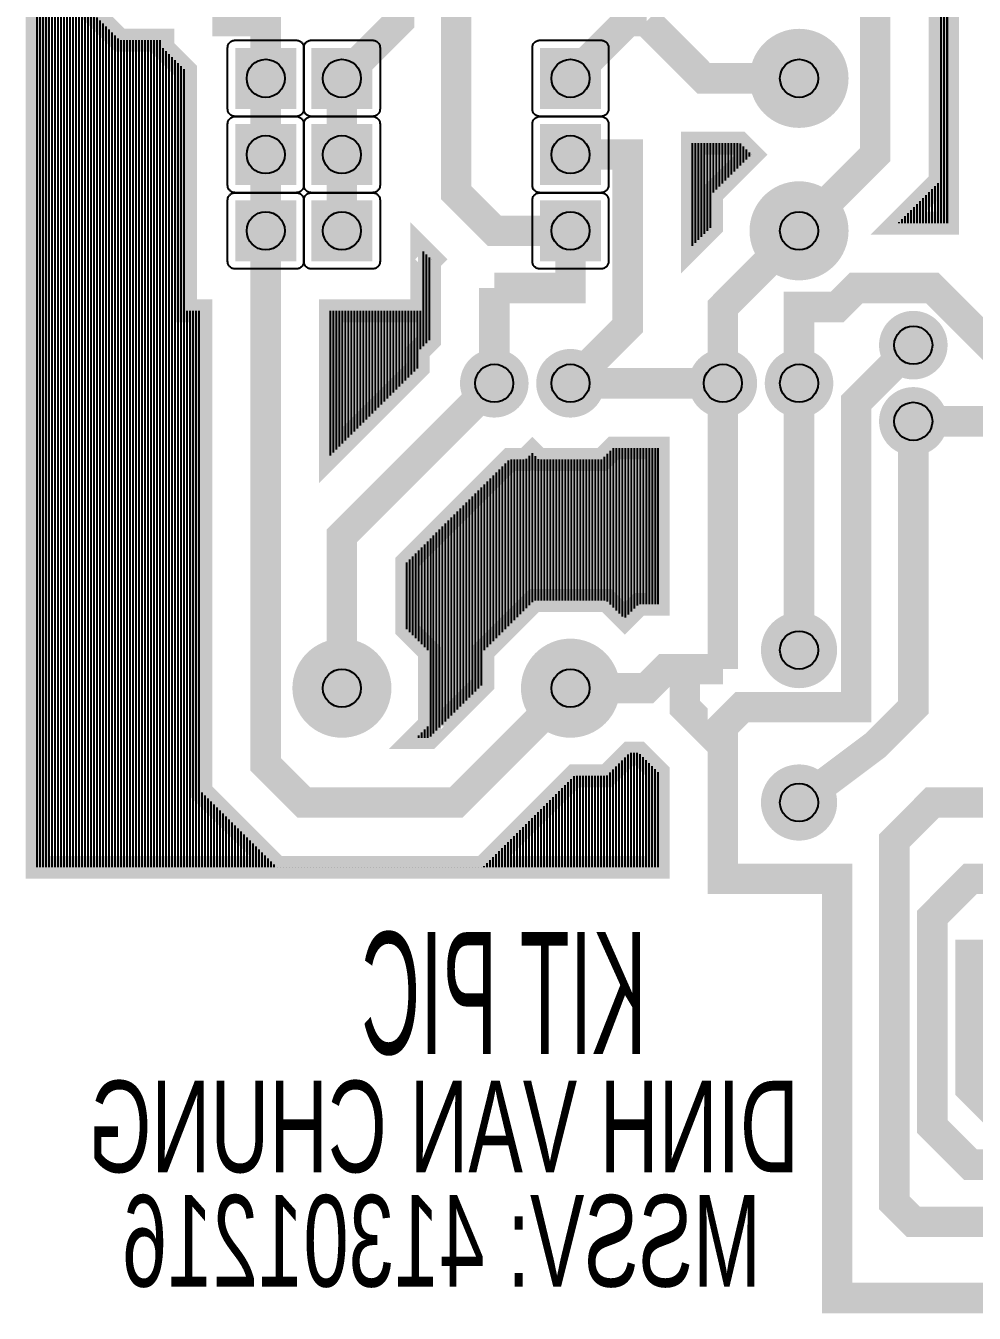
# Model space of a CAD drawing. Header units: inches. Extents: x -1.29 to 1.29, y -1.29 to 1.29.
# Drawn here: x -1.29 to -0.045, y -1.245 to 0.444 of the extents above; entities that cross this region are included whole.
import ezdxf

# ---------------------------------------------------------------- set-up
doc = ezdxf.new("R2010")
doc.units = ezdxf.units.IN
doc.layers.get('0').update_dxf_attribs({"linetype": 'CONTINUOUS'})

# ---------------------------------------------------------------- blocks, each defined once
blk = doc.blocks.new('EPAD')
at = {"const_width": 0.5}
blk.add_lwpolyline([(-0.25, 0, 1), (0.25, 0, 1)], format="xyb", close=True, dxfattribs=at)
blk = doc.blocks.new('RPAD')
blk.add_trace([(-0.5, -0.5), (-0.5, 0.5), (0.5, -0.5), (0.5, 0.5)])

msp = doc.modelspace()

# ---------------------------------------------------------------- linework, layer by layer
for points, const_width in [([(-0.08, 0.82), (-0.08, 0.185), (-0.144793, 0.185), (-0.09, 0.239793), (-0.09, 0.610207), (-0.23, 0.750207), (-0.23, 0.79), (-0.189793, 0.79), (-0.08, 0.899793), (-0.08, 0.82)], 0.03), ([(-0.275, 0.175), (-0.175, 0.275), (-0.175, 0.575), (-0.375, 0.775)], 0.04), ([(-1.21, 0.589792), (-1.21, 0.581421), (-1.225, 0.566421), (-1.225, 0.483579), (-1.166421, 0.425), (-1.11, 0.425), (-1.11, 0.414793), (-1.08, 0.384793), (-1.08, 0.07), (-1.06, 0.07), (-1.06, -0.560207), (-0.960207, -0.66), (-0.689793, -0.66), (-0.569793, -0.54), (-0.527366, -0.54), (-0.497366, -0.51), (-0.485207, -0.51), (-0.46, -0.535208), (-0.46, -0.66), (-1.275, -0.66), (-1.275, 0.654792), (-1.21, 0.589792)], 0.03), ([(-0.875, 0.375), (-0.8, 0.45), (-0.8, 0.575), (-0.775, 0.6)], 0.04), ([(-0.775, 0.6), (-0.55, 0.6), (-0.5, 0.55), (-0.5, 0.475), (-0.5, 0.45)], 0.04), ([(-0.975, 0.375), (-0.975, 0.45), (-1.025, 0.45), (-1.025, 0.525)], 0.04), ([(-0.575, 0.175), (-0.675, 0.175), (-0.725, 0.225), (-0.725, 0.525)], 0.04), ([(-0.475, 0.45), (-0.5, 0.45), (-0.575, 0.375)], 0.04), ([(-0.475, 0.45), (-0.4, 0.375), (-0.275, 0.375)], 0.04), ([(-0.975, 0.375), (-0.975, 0.275)], 0.04), ([(-0.875, 0.275), (-0.875, 0.375)], 0.04), ([(-0.337634, 0.275), (-0.39, 0.222634), (-0.39, 0.180207), (-0.415, 0.155207), (-0.415, 0.29), (-0.352634, 0.29), (-0.337634, 0.275)], 0.03), ([(-0.975, 0.275), (-0.975, 0.175)], 0.04), ([(-0.875, 0.275), (-0.875, 0.175)], 0.04), ([(-0.575, -0.025), (-0.5, 0.05), (-0.5, 0.275), (-0.575, 0.275)], 0.04), ([(-0.575, -0.425), (-0.725, -0.575), (-0.925, -0.575), (-0.975, -0.525), (-0.975, 0.175)], 0.04), ([(-0.757707, 0.1375), (-0.76, 0.135208), (-0.76, 0.031421), (-0.775, 0.016421), (-0.775, -0.004793), (-0.89, -0.119793), (-0.89, 0.07), (-0.77, 0.07), (-0.77, 0.149793), (-0.757707, 0.1375)], 0.03), ([(-0.575, 0.175), (-0.575, 0.1), (-0.675, 0.1)], 0.04), ([(-0.275, 0.175), (-0.375, 0.075), (-0.375, -0.025)], 0.04), ([(1.175, 0.125), (1.175, -1.225), (-0.225, -1.225), (-0.225, -0.675), (-0.375, -0.675), (-0.375, -0.5)], 0.04), ([(-0.675, -0.025), (-0.675, 0.1)], 0.04), ([(-0.275, -0.025), (-0.275, 0.075), (-0.225, 0.075), (-0.2, 0.1), (-0.1, 0.1), (0, 0), (0.075, 0.025), (0.225, -0.175)], 0.04), ([(-0.125, 0.025), (-0.2, -0.05), (-0.2, -0.45), (-0.35, -0.45), (-0.375, -0.475), (-0.375, -0.5), (-0.425, -0.45), (-0.425, -0.4)], 0.04), ([(-0.675, -0.025), (-0.875, -0.225), (-0.875, -0.425)], 0.04), ([(-0.575, -0.025), (-0.375, -0.025)], 0.04), ([(-0.375, -0.025), (-0.375, -0.4)], 0.04), ([(-0.275, -0.025), (-0.275, -0.375)], 0.04), ([(-0.125, -0.075), (-0.125, -0.45), (-0.175, -0.5), (-0.275, -0.575)], 0.04), ([(-0.125, -0.075), (-0.05, -0.075), (0.048817, -0.075), (0.175265, -0.201448), (0.175265, -0.225265), (0.225, -0.275)], 0.04), ([(-0.46, -0.315), (-0.485208, -0.315), (-0.503787, -0.333579), (-0.527366, -0.31), (-0.622634, -0.31), (-0.69, -0.377366), (-0.69, -0.419793), (-0.760207, -0.49), (-0.777367, -0.49), (-0.76, -0.472634), (-0.76, -0.377366), (-0.79, -0.347366), (-0.79, -0.260207), (-0.654793, -0.125), (-0.633579, -0.125), (-0.625, -0.116421), (-0.616421, -0.125), (-0.533579, -0.125), (-0.518579, -0.11), (-0.46, -0.11), (-0.46, -0.315)], 0.03), ([(-0.575, -0.425), (-0.475, -0.425), (-0.45, -0.4), (-0.425, -0.4)], 0.04), ([(-0.375, -0.4), (-0.425, -0.4)], 0.04), ([(0.825, -0.475), (0.3, -1), (0, -1), (-0.05, -0.95), (-0.05, -0.775), (0.025, -0.775)], 0.04), ([(0.825, -0.675), (0.375, -1.125), (-0.125, -1.125), (-0.15, -1.1), (-0.15, -0.625), (-0.1, -0.575), (0.025, -0.575)], 0.04), ([(0.025, -0.675), (-0.05, -0.675), (-0.1, -0.725), (-0.1, -1), (-0.05, -1.05), (0.35, -1.05), (0.825, -0.575)], 0.04)]:
    msp.add_lwpolyline(points, dxfattribs=dict(const_width=const_width))
for points in [[(-0.084331, 0.185), (-0.084331, 0.895462)], [(-0.080394, 0.185), (-0.080394, 0.899399)], [(-0.08, 0.185), (-0.08, 0.899793)], [(-0.088268, 0.185), (-0.088268, 0.891525)], [(-1.275, -0.66), (-1.275, 0.654792)], [(-1.271063, -0.66), (-1.271063, 0.650855)], [(-1.267126, -0.66), (-1.267126, 0.646918)], [(-1.263189, -0.66), (-1.263189, 0.642981)], [(-1.259252, -0.66), (-1.259252, 0.639044)], [(-1.255315, -0.66), (-1.255315, 0.635107)], [(-1.251378, -0.66), (-1.251378, 0.63117)], [(-1.247441, -0.66), (-1.247441, 0.627233)], [(-1.243504, -0.66), (-1.243504, 0.623296)], [(-1.239567, -0.66), (-1.239567, 0.619359)], [(-1.23563, -0.66), (-1.23563, 0.615422)], [(-1.231693, -0.66), (-1.231693, 0.611485)], [(-1.227756, -0.66), (-1.227756, 0.607548)], [(-1.223819, -0.66), (-1.223819, 0.482398)], [(-1.219882, -0.66), (-1.219882, 0.478461)], [(-1.215945, -0.66), (-1.215945, 0.474524)], [(-1.212008, -0.66), (-1.212008, 0.470587)], [(-1.208071, -0.66), (-1.208071, 0.46665)], [(-1.204134, -0.66), (-1.204134, 0.462713)], [(-1.200197, -0.66), (-1.200197, 0.458776)], [(-1.19626, -0.66), (-1.19626, 0.454839)], [(-1.192323, -0.66), (-1.192323, 0.450902)], [(-1.188386, -0.66), (-1.188386, 0.446965)], [(-1.184449, -0.66), (-1.184449, 0.443028)], [(-1.180512, -0.66), (-1.180512, 0.439091)], [(-1.176575, -0.66), (-1.176575, 0.435154)], [(-1.172638, -0.66), (-1.172638, 0.431217)], [(-1.168701, -0.66), (-1.168701, 0.42728)], [(-1.164764, -0.66), (-1.164764, 0.425)], [(-1.160827, -0.66), (-1.160827, 0.425)], [(-1.15689, -0.66), (-1.15689, 0.425)], [(-1.152953, -0.66), (-1.152953, 0.425)], [(-1.149016, -0.66), (-1.149016, 0.425)], [(-1.145079, -0.66), (-1.145079, 0.425)], [(-1.141142, -0.66), (-1.141142, 0.425)], [(-1.137205, -0.66), (-1.137205, 0.425)], [(-1.133268, -0.66), (-1.133268, 0.425)], [(-1.129331, -0.66), (-1.129331, 0.425)], [(-1.125394, -0.66), (-1.125394, 0.425)], [(-1.121457, -0.66), (-1.121457, 0.425)], [(-1.11752, -0.66), (-1.11752, 0.425)], [(-1.113583, -0.66), (-1.113583, 0.425)], [(-1.109646, -0.66), (-1.109646, 0.414439)], [(-1.105709, -0.66), (-1.105709, 0.410502)], [(-1.101772, -0.66), (-1.101772, 0.406565)], [(-1.097835, -0.66), (-1.097835, 0.402628)], [(-1.093898, -0.66), (-1.093898, 0.398691)], [(-1.089961, -0.66), (-1.089961, 0.394754)], [(-1.086024, -0.66), (-1.086024, 0.390817)], [(-1.082087, -0.66), (-1.082087, 0.38688)], [(-0.415, 0.155207), (-0.415, 0.29)], [(-0.411063, 0.159144), (-0.411063, 0.29)], [(-0.407126, 0.163081), (-0.407126, 0.29)], [(-0.403189, 0.167018), (-0.403189, 0.29)], [(-0.399252, 0.170955), (-0.399252, 0.29)], [(-0.395315, 0.174892), (-0.395315, 0.29)], [(-0.391378, 0.178829), (-0.391378, 0.29)], [(-0.387441, 0.225193), (-0.387441, 0.29)], [(-0.383504, 0.22913), (-0.383504, 0.29)], [(-0.379567, 0.233067), (-0.379567, 0.29)], [(-0.37563, 0.237004), (-0.37563, 0.29)], [(-0.371693, 0.240941), (-0.371693, 0.29)], [(-0.367756, 0.244878), (-0.367756, 0.29)], [(-0.363819, 0.248815), (-0.363819, 0.29)], [(-0.359882, 0.252752), (-0.359882, 0.29)], [(-0.355945, 0.256689), (-0.355945, 0.29)], [(-0.352008, 0.260626), (-0.352008, 0.289374)], [(-0.348071, 0.264563), (-0.348071, 0.285437)], [(-0.344134, 0.2685), (-0.344134, 0.2815)], [(-0.340197, 0.272437), (-0.340197, 0.277563)], [(-0.337634, 0.275), (-0.337634, 0.275)], [(-0.092205, 0.185), (-0.092205, 0.237588)], [(-0.107953, 0.185), (-0.107953, 0.22184)], [(-0.104016, 0.185), (-0.104016, 0.225777)], [(-0.100079, 0.185), (-0.100079, 0.229714)], [(-0.096142, 0.185), (-0.096142, 0.233651)], [(-0.123701, 0.185), (-0.123701, 0.206092)], [(-0.119764, 0.185), (-0.119764, 0.210029)], [(-0.115827, 0.185), (-0.115827, 0.213966)], [(-0.11189, 0.185), (-0.11189, 0.217903)], [(-0.143386, 0.185), (-0.143386, 0.186407)], [(-0.139449, 0.185), (-0.139449, 0.190344)], [(-0.135512, 0.185), (-0.135512, 0.194281)], [(-0.131575, 0.185), (-0.131575, 0.198218)], [(-0.127638, 0.185), (-0.127638, 0.202155)], [(-0.767953, 0.023468), (-0.767953, 0.147746)], [(-0.764016, 0.027405), (-0.764016, 0.143809)], [(-0.760079, 0.031342), (-0.760079, 0.139872)], [(-0.757707, 0.1375), (-0.757707, 0.1375)], [(-1.07815, -0.66), (-1.07815, 0.07)], [(-1.074213, -0.66), (-1.074213, 0.07)], [(-1.070276, -0.66), (-1.070276, 0.07)], [(-1.066339, -0.66), (-1.066339, 0.07)], [(-1.062402, -0.66), (-1.062402, 0.07)], [(-0.89, -0.119793), (-0.89, 0.07)], [(-0.886063, -0.115856), (-0.886063, 0.07)], [(-0.882126, -0.111919), (-0.882126, 0.07)], [(-0.878189, -0.107982), (-0.878189, 0.07)], [(-0.874252, -0.104045), (-0.874252, 0.07)], [(-0.870315, -0.100108), (-0.870315, 0.07)], [(-0.866378, -0.096171), (-0.866378, 0.07)], [(-0.862441, -0.092234), (-0.862441, 0.07)], [(-0.858504, -0.088297), (-0.858504, 0.07)], [(-0.854567, -0.08436), (-0.854567, 0.07)], [(-0.85063, -0.080423), (-0.85063, 0.07)], [(-0.846693, -0.076486), (-0.846693, 0.07)], [(-0.842756, -0.072549), (-0.842756, 0.07)], [(-0.838819, -0.068612), (-0.838819, 0.07)], [(-0.834882, -0.064675), (-0.834882, 0.07)], [(-0.830945, -0.060738), (-0.830945, 0.07)], [(-0.827008, -0.056801), (-0.827008, 0.07)], [(-0.823071, -0.052864), (-0.823071, 0.07)], [(-0.819134, -0.048927), (-0.819134, 0.07)], [(-0.815197, -0.04499), (-0.815197, 0.07)], [(-0.81126, -0.041053), (-0.81126, 0.07)], [(-0.807323, -0.037116), (-0.807323, 0.07)], [(-0.803386, -0.033179), (-0.803386, 0.07)], [(-0.799449, -0.029242), (-0.799449, 0.07)], [(-0.795512, -0.025305), (-0.795512, 0.07)], [(-0.791575, -0.021368), (-0.791575, 0.07)], [(-0.787638, -0.017431), (-0.787638, 0.07)], [(-0.783701, -0.013494), (-0.783701, 0.07)], [(-0.779764, -0.009557), (-0.779764, 0.07)], [(-0.775827, -0.00562), (-0.775827, 0.07)], [(-0.77189, 0.019531), (-0.77189, 0.07)], [(-0.624646, -0.312012), (-0.624646, -0.116775)], [(-0.526221, -0.311145), (-0.526221, -0.117642)], [(-0.522284, -0.315082), (-0.522284, -0.113705)], [(-0.518347, -0.319019), (-0.518347, -0.11)], [(-0.51441, -0.322956), (-0.51441, -0.11)], [(-0.510473, -0.326893), (-0.510473, -0.11)], [(-0.506536, -0.33083), (-0.506536, -0.11)], [(-0.502599, -0.332391), (-0.502599, -0.11)], [(-0.498662, -0.328454), (-0.498662, -0.11)], [(-0.494725, -0.324517), (-0.494725, -0.11)], [(-0.490788, -0.32058), (-0.490788, -0.11)], [(-0.486851, -0.316643), (-0.486851, -0.11)], [(-0.482914, -0.315), (-0.482914, -0.11)], [(-0.478977, -0.315), (-0.478977, -0.11)], [(-0.47504, -0.315), (-0.47504, -0.11)], [(-0.471103, -0.315), (-0.471103, -0.11)], [(-0.467166, -0.315), (-0.467166, -0.11)], [(-0.463229, -0.315), (-0.463229, -0.11)], [(-0.46, -0.315), (-0.46, -0.11)], [(-0.664016, -0.351382), (-0.664016, -0.134223)], [(-0.660079, -0.347445), (-0.660079, -0.130286)], [(-0.656142, -0.343508), (-0.656142, -0.126349)], [(-0.652205, -0.339571), (-0.652205, -0.125)], [(-0.648268, -0.335634), (-0.648268, -0.125)], [(-0.644331, -0.331697), (-0.644331, -0.125)], [(-0.640394, -0.32776), (-0.640394, -0.125)], [(-0.636457, -0.323823), (-0.636457, -0.125)], [(-0.63252, -0.319886), (-0.63252, -0.123941)], [(-0.628583, -0.315949), (-0.628583, -0.120004)], [(-0.620709, -0.31), (-0.620709, -0.120712)], [(-0.616772, -0.31), (-0.616772, -0.124649)], [(-0.612835, -0.31), (-0.612835, -0.125)], [(-0.608898, -0.31), (-0.608898, -0.125)], [(-0.604961, -0.31), (-0.604961, -0.125)], [(-0.601024, -0.31), (-0.601024, -0.125)], [(-0.597087, -0.31), (-0.597087, -0.125)], [(-0.59315, -0.31), (-0.59315, -0.125)], [(-0.589213, -0.31), (-0.589213, -0.125)], [(-0.585276, -0.31), (-0.585276, -0.125)], [(-0.581339, -0.31), (-0.581339, -0.125)], [(-0.577402, -0.31), (-0.577402, -0.125)], [(-0.573465, -0.31), (-0.573465, -0.125)], [(-0.569528, -0.31), (-0.569528, -0.125)], [(-0.565591, -0.31), (-0.565591, -0.125)], [(-0.561654, -0.31), (-0.561654, -0.125)], [(-0.557717, -0.31), (-0.557717, -0.125)], [(-0.55378, -0.31), (-0.55378, -0.125)], [(-0.549843, -0.31), (-0.549843, -0.125)], [(-0.545906, -0.31), (-0.545906, -0.125)], [(-0.541969, -0.31), (-0.541969, -0.125)], [(-0.538032, -0.31), (-0.538032, -0.125)], [(-0.534095, -0.31), (-0.534095, -0.125)], [(-0.530158, -0.31), (-0.530158, -0.121579)], [(-0.679764, -0.36713), (-0.679764, -0.149971)], [(-0.675827, -0.363193), (-0.675827, -0.146034)], [(-0.67189, -0.359256), (-0.67189, -0.142097)], [(-0.667953, -0.355319), (-0.667953, -0.13816)], [(-0.695512, -0.425305), (-0.695512, -0.165719)], [(-0.691575, -0.421368), (-0.691575, -0.161782)], [(-0.687638, -0.375004), (-0.687638, -0.157845)], [(-0.683701, -0.371067), (-0.683701, -0.153908)], [(-0.715197, -0.44499), (-0.715197, -0.185404)], [(-0.71126, -0.441053), (-0.71126, -0.181467)], [(-0.707323, -0.437116), (-0.707323, -0.17753)], [(-0.703386, -0.433179), (-0.703386, -0.173593)], [(-0.699449, -0.429242), (-0.699449, -0.169656)], [(-0.730945, -0.460738), (-0.730945, -0.201152)], [(-0.727008, -0.456801), (-0.727008, -0.197215)], [(-0.723071, -0.452864), (-0.723071, -0.193278)], [(-0.719134, -0.448927), (-0.719134, -0.189341)], [(-0.746693, -0.476486), (-0.746693, -0.2169)], [(-0.742756, -0.472549), (-0.742756, -0.212963)], [(-0.738819, -0.468612), (-0.738819, -0.209026)], [(-0.734882, -0.464675), (-0.734882, -0.205089)], [(-0.762441, -0.374925), (-0.762441, -0.232648)], [(-0.758504, -0.488297), (-0.758504, -0.228711)], [(-0.754567, -0.48436), (-0.754567, -0.224774)], [(-0.75063, -0.480423), (-0.75063, -0.220837)], [(-0.782126, -0.35524), (-0.782126, -0.252333)], [(-0.778189, -0.359177), (-0.778189, -0.248396)], [(-0.774252, -0.363114), (-0.774252, -0.244459)], [(-0.770315, -0.367051), (-0.770315, -0.240522)], [(-0.766378, -0.370988), (-0.766378, -0.236585)], [(-0.79, -0.347366), (-0.79, -0.260207)], [(-0.786063, -0.351303), (-0.786063, -0.25627)], [(-0.774252, -0.49), (-0.774252, -0.486886)], [(-0.770315, -0.49), (-0.770315, -0.482949)], [(-0.766378, -0.49), (-0.766378, -0.479012)], [(-0.762441, -0.49), (-0.762441, -0.475075)], [(-0.507283, -0.66), (-0.507283, -0.519917)], [(-0.503346, -0.66), (-0.503346, -0.51598)], [(-0.499409, -0.66), (-0.499409, -0.512043)], [(-0.495472, -0.66), (-0.495472, -0.51)], [(-0.491535, -0.66), (-0.491535, -0.51)], [(-0.487598, -0.66), (-0.487598, -0.51)], [(-0.483661, -0.66), (-0.483661, -0.511546)], [(-0.479724, -0.66), (-0.479724, -0.515483)], [(-0.475787, -0.66), (-0.475787, -0.51942)], [(-0.47185, -0.66), (-0.47185, -0.523357)], [(-0.570276, -0.66), (-0.570276, -0.540483)], [(-0.566339, -0.66), (-0.566339, -0.54)], [(-0.562402, -0.66), (-0.562402, -0.54)], [(-0.558465, -0.66), (-0.558465, -0.54)], [(-0.554528, -0.66), (-0.554528, -0.54)], [(-0.550591, -0.66), (-0.550591, -0.54)], [(-0.546654, -0.66), (-0.546654, -0.54)], [(-0.542717, -0.66), (-0.542717, -0.54)], [(-0.53878, -0.66), (-0.53878, -0.54)], [(-0.534843, -0.66), (-0.534843, -0.54)], [(-0.530906, -0.66), (-0.530906, -0.54)], [(-0.526969, -0.66), (-0.526969, -0.539602)], [(-0.523031, -0.66), (-0.523031, -0.535665)], [(-0.519094, -0.66), (-0.519094, -0.531728)], [(-0.515157, -0.66), (-0.515157, -0.527791)], [(-0.51122, -0.66), (-0.51122, -0.523854)], [(-0.467913, -0.66), (-0.467913, -0.527294)], [(-0.463976, -0.66), (-0.463976, -0.531231)], [(-0.460039, -0.66), (-0.460039, -0.535168)], [(-0.46, -0.66), (-0.46, -0.535208)], [(-0.586024, -0.66), (-0.586024, -0.556231)], [(-0.582087, -0.66), (-0.582087, -0.552294)], [(-0.57815, -0.66), (-0.57815, -0.548357)], [(-0.574213, -0.66), (-0.574213, -0.54442)], [(-1.058465, -0.66), (-1.058465, -0.561743)], [(-1.054528, -0.66), (-1.054528, -0.56568)], [(-1.050591, -0.66), (-1.050591, -0.569617)], [(-1.046654, -0.66), (-1.046654, -0.573554)], [(-0.601772, -0.66), (-0.601772, -0.571979)], [(-0.597835, -0.66), (-0.597835, -0.568042)], [(-0.593898, -0.66), (-0.593898, -0.564105)], [(-0.589961, -0.66), (-0.589961, -0.560168)], [(-1.042717, -0.66), (-1.042717, -0.577491)], [(-1.03878, -0.66), (-1.03878, -0.581428)], [(-1.034843, -0.66), (-1.034843, -0.585365)], [(-1.030906, -0.66), (-1.030906, -0.589302)], [(-0.61752, -0.66), (-0.61752, -0.587727)], [(-0.613583, -0.66), (-0.613583, -0.58379)], [(-0.609646, -0.66), (-0.609646, -0.579853)], [(-0.605709, -0.66), (-0.605709, -0.575916)], [(-1.026969, -0.66), (-1.026969, -0.593239)], [(-1.023031, -0.66), (-1.023031, -0.597176)], [(-1.019094, -0.66), (-1.019094, -0.601113)], [(-1.015157, -0.66), (-1.015157, -0.60505)], [(-0.637205, -0.66), (-0.637205, -0.607412)], [(-0.633268, -0.66), (-0.633268, -0.603475)], [(-0.629331, -0.66), (-0.629331, -0.599538)], [(-0.625394, -0.66), (-0.625394, -0.595601)], [(-0.621457, -0.66), (-0.621457, -0.591664)], [(-1.01122, -0.66), (-1.01122, -0.608987)], [(-1.007283, -0.66), (-1.007283, -0.612924)], [(-1.003346, -0.66), (-1.003346, -0.616861)], [(-0.999409, -0.66), (-0.999409, -0.620798)], [(-0.995472, -0.66), (-0.995472, -0.624735)], [(-0.652953, -0.66), (-0.652953, -0.62316)], [(-0.649016, -0.66), (-0.649016, -0.619223)], [(-0.645079, -0.66), (-0.645079, -0.615286)], [(-0.641142, -0.66), (-0.641142, -0.611349)], [(-0.991535, -0.66), (-0.991535, -0.628672)], [(-0.987598, -0.66), (-0.987598, -0.632609)], [(-0.983661, -0.66), (-0.983661, -0.636546)], [(-0.979724, -0.66), (-0.979724, -0.640483)], [(-0.668701, -0.66), (-0.668701, -0.638908)], [(-0.664764, -0.66), (-0.664764, -0.634971)], [(-0.660827, -0.66), (-0.660827, -0.631034)], [(-0.65689, -0.66), (-0.65689, -0.627097)], [(-0.975787, -0.66), (-0.975787, -0.64442)], [(-0.97185, -0.66), (-0.97185, -0.648357)], [(-0.967913, -0.66), (-0.967913, -0.652294)], [(-0.963976, -0.66), (-0.963976, -0.656231)], [(-0.688386, -0.66), (-0.688386, -0.658593)], [(-0.684449, -0.66), (-0.684449, -0.654656)], [(-0.680512, -0.66), (-0.680512, -0.650719)], [(-0.676575, -0.66), (-0.676575, -0.646782)], [(-0.672638, -0.66), (-0.672638, -0.642845)], [(-0.960039, -0.66), (-0.960039, -0.66)], [(-0.956102, -0.66), (-0.956102, -0.66)], [(-0.952165, -0.66), (-0.952165, -0.66)], [(-0.948228, -0.66), (-0.948228, -0.66)], [(-0.944291, -0.66), (-0.944291, -0.66)], [(-0.940354, -0.66), (-0.940354, -0.66)], [(-0.936417, -0.66), (-0.936417, -0.66)], [(-0.93248, -0.66), (-0.93248, -0.66)], [(-0.928543, -0.66), (-0.928543, -0.66)], [(-0.924606, -0.66), (-0.924606, -0.66)], [(-0.920669, -0.66), (-0.920669, -0.66)], [(-0.916732, -0.66), (-0.916732, -0.66)], [(-0.912795, -0.66), (-0.912795, -0.66)], [(-0.908858, -0.66), (-0.908858, -0.66)], [(-0.904921, -0.66), (-0.904921, -0.66)], [(-0.900984, -0.66), (-0.900984, -0.66)], [(-0.897047, -0.66), (-0.897047, -0.66)], [(-0.89311, -0.66), (-0.89311, -0.66)], [(-0.889173, -0.66), (-0.889173, -0.66)], [(-0.885236, -0.66), (-0.885236, -0.66)], [(-0.881299, -0.66), (-0.881299, -0.66)], [(-0.877362, -0.66), (-0.877362, -0.66)], [(-0.873425, -0.66), (-0.873425, -0.66)], [(-0.869488, -0.66), (-0.869488, -0.66)], [(-0.865551, -0.66), (-0.865551, -0.66)], [(-0.861614, -0.66), (-0.861614, -0.66)], [(-0.857677, -0.66), (-0.857677, -0.66)], [(-0.85374, -0.66), (-0.85374, -0.66)], [(-0.849803, -0.66), (-0.849803, -0.66)], [(-0.845866, -0.66), (-0.845866, -0.66)], [(-0.841929, -0.66), (-0.841929, -0.66)], [(-0.837992, -0.66), (-0.837992, -0.66)], [(-0.834055, -0.66), (-0.834055, -0.66)], [(-0.830118, -0.66), (-0.830118, -0.66)], [(-0.826181, -0.66), (-0.826181, -0.66)], [(-0.822244, -0.66), (-0.822244, -0.66)], [(-0.818307, -0.66), (-0.818307, -0.66)], [(-0.81437, -0.66), (-0.81437, -0.66)], [(-0.810433, -0.66), (-0.810433, -0.66)], [(-0.806496, -0.66), (-0.806496, -0.66)], [(-0.802559, -0.66), (-0.802559, -0.66)], [(-0.798622, -0.66), (-0.798622, -0.66)], [(-0.794685, -0.66), (-0.794685, -0.66)], [(-0.790748, -0.66), (-0.790748, -0.66)], [(-0.786811, -0.66), (-0.786811, -0.66)], [(-0.782874, -0.66), (-0.782874, -0.66)], [(-0.778937, -0.66), (-0.778937, -0.66)], [(-0.775, -0.66), (-0.775, -0.66)], [(-0.771063, -0.66), (-0.771063, -0.66)], [(-0.767126, -0.66), (-0.767126, -0.66)], [(-0.763189, -0.66), (-0.763189, -0.66)], [(-0.759252, -0.66), (-0.759252, -0.66)], [(-0.755315, -0.66), (-0.755315, -0.66)], [(-0.751378, -0.66), (-0.751378, -0.66)], [(-0.747441, -0.66), (-0.747441, -0.66)], [(-0.743504, -0.66), (-0.743504, -0.66)], [(-0.739567, -0.66), (-0.739567, -0.66)], [(-0.73563, -0.66), (-0.73563, -0.66)], [(-0.731693, -0.66), (-0.731693, -0.66)], [(-0.727756, -0.66), (-0.727756, -0.66)], [(-0.723819, -0.66), (-0.723819, -0.66)], [(-0.719882, -0.66), (-0.719882, -0.66)], [(-0.715945, -0.66), (-0.715945, -0.66)], [(-0.712008, -0.66), (-0.712008, -0.66)], [(-0.708071, -0.66), (-0.708071, -0.66)], [(-0.704134, -0.66), (-0.704134, -0.66)], [(-0.700197, -0.66), (-0.700197, -0.66)], [(-0.69626, -0.66), (-0.69626, -0.66)], [(-0.692323, -0.66), (-0.692323, -0.66)]]:
    msp.add_lwpolyline(points)
for points in [[(-0.925, 0.415), (-0.925, 0.335), (-0.92505, 0.333961), (-0.925199, 0.332956), (-0.925441, 0.331989), (-0.925772, 0.331065), (-0.926186, 0.330188), (-0.926681, 0.329364), (-0.92725, 0.328596), (-0.927891, 0.327891), (-0.928597, 0.32725), (-0.929364, 0.326681), (-0.930188, 0.326187), (-0.931065, 0.325772), (-0.931989, 0.325441), (-0.932956, 0.325199), (-0.933961, 0.32505), (-0.935, 0.325), (-1.015, 0.325), (-1.016039, 0.32505), (-1.017044, 0.325199), (-1.018011, 0.325441), (-1.018935, 0.325772), (-1.019812, 0.326187), (-1.020636, 0.326681), (-1.021403, 0.32725), (-1.022109, 0.327891), (-1.02275, 0.328596), (-1.023319, 0.329364), (-1.023814, 0.330188), (-1.024228, 0.331065), (-1.024559, 0.331989), (-1.024801, 0.332956), (-1.02495, 0.333961), (-1.025, 0.335), (-1.025, 0.415), (-1.02495, 0.416039), (-1.024801, 0.417044), (-1.024559, 0.418011), (-1.024228, 0.418935), (-1.023814, 0.419812), (-1.023319, 0.420636), (-1.02275, 0.421404), (-1.022109, 0.422109), (-1.021403, 0.42275), (-1.020636, 0.423319), (-1.019812, 0.423813), (-1.018935, 0.424228), (-1.018011, 0.424559), (-1.017044, 0.424801), (-1.016039, 0.42495), (-1.015, 0.425), (-0.935, 0.425), (-0.933961, 0.42495), (-0.932956, 0.424801), (-0.931989, 0.424559), (-0.931065, 0.424228), (-0.930188, 0.423813), (-0.929364, 0.423319), (-0.928597, 0.42275), (-0.927891, 0.422109), (-0.92725, 0.421404), (-0.926681, 0.420636), (-0.926186, 0.419812), (-0.925772, 0.418935), (-0.925441, 0.418011), (-0.925199, 0.417044), (-0.92505, 0.416039), (-0.925, 0.415)], [(-0.825, 0.415), (-0.825, 0.335), (-0.82505, 0.333961), (-0.825199, 0.332956), (-0.825441, 0.331989), (-0.825772, 0.331065), (-0.826186, 0.330188), (-0.826681, 0.329364), (-0.82725, 0.328596), (-0.827891, 0.327891), (-0.828597, 0.32725), (-0.829364, 0.326681), (-0.830188, 0.326187), (-0.831065, 0.325772), (-0.831989, 0.325441), (-0.832956, 0.325199), (-0.833961, 0.32505), (-0.835, 0.325), (-0.915, 0.325), (-0.916039, 0.32505), (-0.917044, 0.325199), (-0.918011, 0.325441), (-0.918935, 0.325772), (-0.919812, 0.326187), (-0.920636, 0.326681), (-0.921403, 0.32725), (-0.922109, 0.327891), (-0.92275, 0.328596), (-0.923319, 0.329364), (-0.923814, 0.330188), (-0.924228, 0.331065), (-0.924559, 0.331989), (-0.924801, 0.332956), (-0.92495, 0.333961), (-0.925, 0.335), (-0.925, 0.415), (-0.92495, 0.416039), (-0.924801, 0.417044), (-0.924559, 0.418011), (-0.924228, 0.418935), (-0.923814, 0.419812), (-0.923319, 0.420636), (-0.92275, 0.421404), (-0.922109, 0.422109), (-0.921403, 0.42275), (-0.920636, 0.423319), (-0.919812, 0.423813), (-0.918935, 0.424228), (-0.918011, 0.424559), (-0.917044, 0.424801), (-0.916039, 0.42495), (-0.915, 0.425), (-0.835, 0.425), (-0.833961, 0.42495), (-0.832956, 0.424801), (-0.831989, 0.424559), (-0.831065, 0.424228), (-0.830188, 0.423813), (-0.829364, 0.423319), (-0.828597, 0.42275), (-0.827891, 0.422109), (-0.82725, 0.421404), (-0.826681, 0.420636), (-0.826186, 0.419812), (-0.825772, 0.418935), (-0.825441, 0.418011), (-0.825199, 0.417044), (-0.82505, 0.416039), (-0.825, 0.415)], [(-0.625, 0.335), (-0.625, 0.415), (-0.62495, 0.416039), (-0.624801, 0.417044), (-0.624559, 0.418011), (-0.624228, 0.418935), (-0.623814, 0.419812), (-0.623319, 0.420636), (-0.62275, 0.421404), (-0.622109, 0.422109), (-0.621403, 0.42275), (-0.620636, 0.423319), (-0.619812, 0.423813), (-0.618935, 0.424228), (-0.618011, 0.424559), (-0.617044, 0.424801), (-0.616039, 0.42495), (-0.615, 0.425), (-0.535, 0.425), (-0.533961, 0.42495), (-0.532956, 0.424801), (-0.531989, 0.424559), (-0.531065, 0.424228), (-0.530188, 0.423813), (-0.529364, 0.423319), (-0.528597, 0.42275), (-0.527891, 0.422109), (-0.52725, 0.421404), (-0.526681, 0.420636), (-0.526186, 0.419812), (-0.525772, 0.418935), (-0.525441, 0.418011), (-0.525199, 0.417044), (-0.52505, 0.416039), (-0.525, 0.415), (-0.525, 0.335), (-0.52505, 0.333961), (-0.525199, 0.332956), (-0.525441, 0.331989), (-0.525772, 0.331065), (-0.526186, 0.330188), (-0.526681, 0.329364), (-0.52725, 0.328596), (-0.527891, 0.327891), (-0.528597, 0.32725), (-0.529364, 0.326681), (-0.530188, 0.326187), (-0.531065, 0.325772), (-0.531989, 0.325441), (-0.532956, 0.325199), (-0.533961, 0.32505), (-0.535, 0.325), (-0.615, 0.325), (-0.616039, 0.32505), (-0.617044, 0.325199), (-0.618011, 0.325441), (-0.618935, 0.325772), (-0.619812, 0.326187), (-0.620636, 0.326681), (-0.621403, 0.32725), (-0.622109, 0.327891), (-0.62275, 0.328596), (-0.623319, 0.329364), (-0.623814, 0.330188), (-0.624228, 0.331065), (-0.624559, 0.331989), (-0.624801, 0.332956), (-0.62495, 0.333961), (-0.625, 0.335)], [(-0.925, 0.315), (-0.925, 0.235), (-0.92505, 0.233961), (-0.925199, 0.232956), (-0.925441, 0.231989), (-0.925772, 0.231065), (-0.926186, 0.230188), (-0.926681, 0.229364), (-0.92725, 0.228596), (-0.927891, 0.227891), (-0.928597, 0.22725), (-0.929364, 0.226681), (-0.930188, 0.226187), (-0.931065, 0.225772), (-0.931989, 0.225441), (-0.932956, 0.225199), (-0.933961, 0.22505), (-0.935, 0.225), (-1.015, 0.225), (-1.016039, 0.22505), (-1.017044, 0.225199), (-1.018011, 0.225441), (-1.018935, 0.225772), (-1.019812, 0.226187), (-1.020636, 0.226681), (-1.021403, 0.22725), (-1.022109, 0.227891), (-1.02275, 0.228596), (-1.023319, 0.229364), (-1.023814, 0.230188), (-1.024228, 0.231065), (-1.024559, 0.231989), (-1.024801, 0.232956), (-1.02495, 0.233961), (-1.025, 0.235), (-1.025, 0.315), (-1.02495, 0.316039), (-1.024801, 0.317044), (-1.024559, 0.318011), (-1.024228, 0.318935), (-1.023814, 0.319812), (-1.023319, 0.320636), (-1.02275, 0.321404), (-1.022109, 0.322109), (-1.021403, 0.32275), (-1.020636, 0.323319), (-1.019812, 0.323813), (-1.018935, 0.324228), (-1.018011, 0.324559), (-1.017044, 0.324801), (-1.016039, 0.32495), (-1.015, 0.325), (-0.935, 0.325), (-0.933961, 0.32495), (-0.932956, 0.324801), (-0.931989, 0.324559), (-0.931065, 0.324228), (-0.930188, 0.323813), (-0.929364, 0.323319), (-0.928597, 0.32275), (-0.927891, 0.322109), (-0.92725, 0.321404), (-0.926681, 0.320636), (-0.926186, 0.319812), (-0.925772, 0.318935), (-0.925441, 0.318011), (-0.925199, 0.317044), (-0.92505, 0.316039), (-0.925, 0.315)], [(-0.825, 0.315), (-0.825, 0.235), (-0.82505, 0.233961), (-0.825199, 0.232956), (-0.825441, 0.231989), (-0.825772, 0.231065), (-0.826186, 0.230188), (-0.826681, 0.229364), (-0.82725, 0.228596), (-0.827891, 0.227891), (-0.828597, 0.22725), (-0.829364, 0.226681), (-0.830188, 0.226187), (-0.831065, 0.225772), (-0.831989, 0.225441), (-0.832956, 0.225199), (-0.833961, 0.22505), (-0.835, 0.225), (-0.915, 0.225), (-0.916039, 0.22505), (-0.917044, 0.225199), (-0.918011, 0.225441), (-0.918935, 0.225772), (-0.919812, 0.226187), (-0.920636, 0.226681), (-0.921403, 0.22725), (-0.922109, 0.227891), (-0.92275, 0.228596), (-0.923319, 0.229364), (-0.923814, 0.230188), (-0.924228, 0.231065), (-0.924559, 0.231989), (-0.924801, 0.232956), (-0.92495, 0.233961), (-0.925, 0.235), (-0.925, 0.315), (-0.92495, 0.316039), (-0.924801, 0.317044), (-0.924559, 0.318011), (-0.924228, 0.318935), (-0.923814, 0.319812), (-0.923319, 0.320636), (-0.92275, 0.321404), (-0.922109, 0.322109), (-0.921403, 0.32275), (-0.920636, 0.323319), (-0.919812, 0.323813), (-0.918935, 0.324228), (-0.918011, 0.324559), (-0.917044, 0.324801), (-0.916039, 0.32495), (-0.915, 0.325), (-0.835, 0.325), (-0.833961, 0.32495), (-0.832956, 0.324801), (-0.831989, 0.324559), (-0.831065, 0.324228), (-0.830188, 0.323813), (-0.829364, 0.323319), (-0.828597, 0.32275), (-0.827891, 0.322109), (-0.82725, 0.321404), (-0.826681, 0.320636), (-0.826186, 0.319812), (-0.825772, 0.318935), (-0.825441, 0.318011), (-0.825199, 0.317044), (-0.82505, 0.316039), (-0.825, 0.315)], [(-0.625, 0.235), (-0.625, 0.315), (-0.62495, 0.316039), (-0.624801, 0.317044), (-0.624559, 0.318011), (-0.624228, 0.318935), (-0.623814, 0.319812), (-0.623319, 0.320636), (-0.62275, 0.321404), (-0.622109, 0.322109), (-0.621403, 0.32275), (-0.620636, 0.323319), (-0.619812, 0.323813), (-0.618935, 0.324228), (-0.618011, 0.324559), (-0.617044, 0.324801), (-0.616039, 0.32495), (-0.615, 0.325), (-0.535, 0.325), (-0.533961, 0.32495), (-0.532956, 0.324801), (-0.531989, 0.324559), (-0.531065, 0.324228), (-0.530188, 0.323813), (-0.529364, 0.323319), (-0.528597, 0.32275), (-0.527891, 0.322109), (-0.52725, 0.321404), (-0.526681, 0.320636), (-0.526186, 0.319812), (-0.525772, 0.318935), (-0.525441, 0.318011), (-0.525199, 0.317044), (-0.52505, 0.316039), (-0.525, 0.315), (-0.525, 0.235), (-0.52505, 0.233961), (-0.525199, 0.232956), (-0.525441, 0.231989), (-0.525772, 0.231065), (-0.526186, 0.230188), (-0.526681, 0.229364), (-0.52725, 0.228596), (-0.527891, 0.227891), (-0.528597, 0.22725), (-0.529364, 0.226681), (-0.530188, 0.226187), (-0.531065, 0.225772), (-0.531989, 0.225441), (-0.532956, 0.225199), (-0.533961, 0.22505), (-0.535, 0.225), (-0.615, 0.225), (-0.616039, 0.22505), (-0.617044, 0.225199), (-0.618011, 0.225441), (-0.618935, 0.225772), (-0.619812, 0.226187), (-0.620636, 0.226681), (-0.621403, 0.22725), (-0.622109, 0.227891), (-0.62275, 0.228596), (-0.623319, 0.229364), (-0.623814, 0.230188), (-0.624228, 0.231065), (-0.624559, 0.231989), (-0.624801, 0.232956), (-0.62495, 0.233961), (-0.625, 0.235)], [(-0.925, 0.215), (-0.925, 0.135), (-0.92505, 0.133961), (-0.925199, 0.132956), (-0.925441, 0.131989), (-0.925772, 0.131065), (-0.926186, 0.130188), (-0.926681, 0.129364), (-0.92725, 0.128596), (-0.927891, 0.127891), (-0.928597, 0.12725), (-0.929364, 0.126681), (-0.930188, 0.126187), (-0.931065, 0.125772), (-0.931989, 0.125441), (-0.932956, 0.125199), (-0.933961, 0.12505), (-0.935, 0.125), (-1.015, 0.125), (-1.016039, 0.12505), (-1.017044, 0.125199), (-1.018011, 0.125441), (-1.018935, 0.125772), (-1.019812, 0.126187), (-1.020636, 0.126681), (-1.021403, 0.12725), (-1.022109, 0.127891), (-1.02275, 0.128596), (-1.023319, 0.129364), (-1.023814, 0.130188), (-1.024228, 0.131065), (-1.024559, 0.131989), (-1.024801, 0.132956), (-1.02495, 0.133961), (-1.025, 0.135), (-1.025, 0.215), (-1.02495, 0.216039), (-1.024801, 0.217044), (-1.024559, 0.218011), (-1.024228, 0.218935), (-1.023814, 0.219812), (-1.023319, 0.220636), (-1.02275, 0.221404), (-1.022109, 0.222109), (-1.021403, 0.22275), (-1.020636, 0.223319), (-1.019812, 0.223813), (-1.018935, 0.224228), (-1.018011, 0.224559), (-1.017044, 0.224801), (-1.016039, 0.22495), (-1.015, 0.225), (-0.935, 0.225), (-0.933961, 0.22495), (-0.932956, 0.224801), (-0.931989, 0.224559), (-0.931065, 0.224228), (-0.930188, 0.223813), (-0.929364, 0.223319), (-0.928597, 0.22275), (-0.927891, 0.222109), (-0.92725, 0.221404), (-0.926681, 0.220636), (-0.926186, 0.219812), (-0.925772, 0.218935), (-0.925441, 0.218011), (-0.925199, 0.217044), (-0.92505, 0.216039), (-0.925, 0.215)], [(-0.825, 0.215), (-0.825, 0.135), (-0.82505, 0.133961), (-0.825199, 0.132956), (-0.825441, 0.131989), (-0.825772, 0.131065), (-0.826186, 0.130188), (-0.826681, 0.129364), (-0.82725, 0.128596), (-0.827891, 0.127891), (-0.828597, 0.12725), (-0.829364, 0.126681), (-0.830188, 0.126187), (-0.831065, 0.125772), (-0.831989, 0.125441), (-0.832956, 0.125199), (-0.833961, 0.12505), (-0.835, 0.125), (-0.915, 0.125), (-0.916039, 0.12505), (-0.917044, 0.125199), (-0.918011, 0.125441), (-0.918935, 0.125772), (-0.919812, 0.126187), (-0.920636, 0.126681), (-0.921403, 0.12725), (-0.922109, 0.127891), (-0.92275, 0.128596), (-0.923319, 0.129364), (-0.923814, 0.130188), (-0.924228, 0.131065), (-0.924559, 0.131989), (-0.924801, 0.132956), (-0.92495, 0.133961), (-0.925, 0.135), (-0.925, 0.215), (-0.92495, 0.216039), (-0.924801, 0.217044), (-0.924559, 0.218011), (-0.924228, 0.218935), (-0.923814, 0.219812), (-0.923319, 0.220636), (-0.92275, 0.221404), (-0.922109, 0.222109), (-0.921403, 0.22275), (-0.920636, 0.223319), (-0.919812, 0.223813), (-0.918935, 0.224228), (-0.918011, 0.224559), (-0.917044, 0.224801), (-0.916039, 0.22495), (-0.915, 0.225), (-0.835, 0.225), (-0.833961, 0.22495), (-0.832956, 0.224801), (-0.831989, 0.224559), (-0.831065, 0.224228), (-0.830188, 0.223813), (-0.829364, 0.223319), (-0.828597, 0.22275), (-0.827891, 0.222109), (-0.82725, 0.221404), (-0.826681, 0.220636), (-0.826186, 0.219812), (-0.825772, 0.218935), (-0.825441, 0.218011), (-0.825199, 0.217044), (-0.82505, 0.216039), (-0.825, 0.215)], [(-0.625, 0.135), (-0.625, 0.215), (-0.62495, 0.216039), (-0.624801, 0.217044), (-0.624559, 0.218011), (-0.624228, 0.218935), (-0.623814, 0.219812), (-0.623319, 0.220636), (-0.62275, 0.221404), (-0.622109, 0.222109), (-0.621403, 0.22275), (-0.620636, 0.223319), (-0.619812, 0.223813), (-0.618935, 0.224228), (-0.618011, 0.224559), (-0.617044, 0.224801), (-0.616039, 0.22495), (-0.615, 0.225), (-0.535, 0.225), (-0.533961, 0.22495), (-0.532956, 0.224801), (-0.531989, 0.224559), (-0.531065, 0.224228), (-0.530188, 0.223813), (-0.529364, 0.223319), (-0.528597, 0.22275), (-0.527891, 0.222109), (-0.52725, 0.221404), (-0.526681, 0.220636), (-0.526186, 0.219812), (-0.525772, 0.218935), (-0.525441, 0.218011), (-0.525199, 0.217044), (-0.52505, 0.216039), (-0.525, 0.215), (-0.525, 0.135), (-0.52505, 0.133961), (-0.525199, 0.132956), (-0.525441, 0.131989), (-0.525772, 0.131065), (-0.526186, 0.130188), (-0.526681, 0.129364), (-0.52725, 0.128596), (-0.527891, 0.127891), (-0.528597, 0.12725), (-0.529364, 0.126681), (-0.530188, 0.126187), (-0.531065, 0.125772), (-0.531989, 0.125441), (-0.532956, 0.125199), (-0.533961, 0.12505), (-0.535, 0.125), (-0.615, 0.125), (-0.616039, 0.12505), (-0.617044, 0.125199), (-0.618011, 0.125441), (-0.618935, 0.125772), (-0.619812, 0.126187), (-0.620636, 0.126681), (-0.621403, 0.12725), (-0.622109, 0.127891), (-0.62275, 0.128596), (-0.623319, 0.129364), (-0.623814, 0.130188), (-0.624228, 0.131065), (-0.624559, 0.131989), (-0.624801, 0.132956), (-0.62495, 0.133961), (-0.625, 0.135)]]:
    msp.add_lwpolyline(points, close=True)
for centre in [(-0.975, 0.375), (-0.875, 0.375), (-0.575, 0.375), (-0.275, 0.375), (-0.975, 0.275), (-0.875, 0.275), (-0.575, 0.275), (-0.975, 0.175), (-0.875, 0.175), (-0.575, 0.175), (-0.275, 0.175), (-0.125, 0.025), (-0.675, -0.025), (-0.575, -0.025), (-0.375, -0.025), (-0.275, -0.025), (-0.125, -0.075), (-0.275, -0.375), (-0.875, -0.425), (-0.575, -0.425), (-0.275, -0.575)]:
    msp.add_circle(centre, 0.025)

# ---------------------------------------------------------------- block references
for p, xscale, yscale in [((-0.275, 0.375), 0.13, 0.13), ((-0.275, 0.375), 0.1, 0.1), ((-0.275, 0.175), 0.13, 0.13), ((-0.275, 0.175), 0.1, 0.1), ((-0.125, 0.025), 0.09, 0.09), ((-0.125, 0.025), 0.07, 0.07), ((-0.675, -0.025), 0.09, 0.09), ((-0.575, -0.025), 0.09, 0.09), ((-0.375, -0.025), 0.09, 0.09), ((-0.275, -0.025), 0.09, 0.09), ((-0.675, -0.025), 0.07, 0.07), ((-0.575, -0.025), 0.07, 0.07), ((-0.375, -0.025), 0.07, 0.07), ((-0.275, -0.025), 0.07, 0.07), ((-0.125, -0.075), 0.09, 0.09), ((-0.125, -0.075), 0.07, 0.07), ((-0.275, -0.375), 0.1, 0.1), ((-0.275, -0.375), 0.08, 0.08), ((-0.875, -0.425), 0.13, 0.13), ((-0.575, -0.425), 0.13, 0.13), ((-0.875, -0.425), 0.1, 0.1), ((-0.575, -0.425), 0.1, 0.1), ((-0.275, -0.575), 0.1, 0.1), ((-0.275, -0.575), 0.08, 0.08)]:
    msp.add_blockref('EPAD', p, dxfattribs=dict(xscale=xscale, yscale=yscale))
at = {"xscale": 0.08, "yscale": 0.08}
for p, rotation in [((-0.975, 0.375), 270), ((-0.875, 0.375), 270), ((-0.575, 0.375), 90), ((-0.975, 0.275), 270), ((-0.875, 0.275), 270), ((-0.575, 0.275), 90), ((-0.975, 0.175), 270), ((-0.875, 0.175), 270), ((-0.575, 0.175), 90)]:
    msp.add_blockref('RPAD', p, dxfattribs=dict(at, rotation=rotation))

# ---------------------------------------------------------------- texts
at = {"text_generation_flag": 2}
for s, height, width, p in [('KIT PIC', 0.16, 0.5, (-0.475, -0.905)), ('DINH VAN CHUNG', 0.12, 0.666667, (-0.275, -1.06)), ('MSSV: 41301216', 0.12, 0.666667, (-0.325, -1.21))]:
    msp.add_text(s, height=height, dxfattribs=dict(at, width=width)).set_placement(p)

doc.saveas('drawing.dxf')
